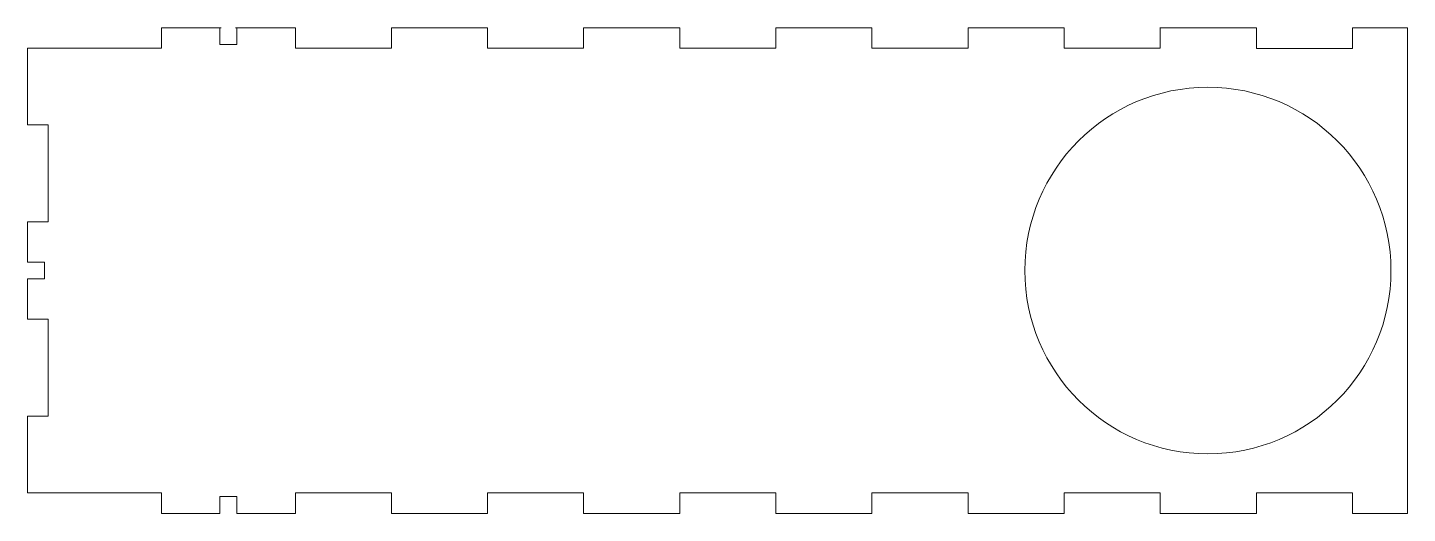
# Model space of a CAD drawing. Header units: inches. Extents: x 718 to 1020, y -1334 to -1228.
import ezdxf

# ---------------------------------------------------------------- set-up
doc = ezdxf.new("R2010")
doc.units = ezdxf.units.IN
doc.header["$MEASUREMENT"] = 0
doc.layers.add('Laser Cut', color=7, linetype='Continuous')

# ---------------------------------------------------------------- blocks, each defined once
blk = doc.blocks.new('block 2')
at = {"layer": 'Laser Cut', "lineweight": 0}
for points in [[(760.35, -1228), (747.28, -1228), (747.28, -1232.5), (722.53, -1232.5)], [(923.53, -1228), (923.53, -1232.5), (902.53, -1232.5), (902.53, -1228), (881.53, -1228), (881.53, -1232.5), (860.53, -1232.5), (860.53, -1228), (839.53, -1228), (839.53, -1232.5), (818.53, -1232.5), (818.53, -1228), (797.53, -1228), (797.53, -1232.5), (776.53, -1232.5), (776.53, -1228), (763.45, -1228)], [(1019.53, -1228.01), (1019.53, -1228.01)]]:
    blk.add_lwpolyline(points, dxfattribs=at)

msp = doc.modelspace()

# ---------------------------------------------------------------- linework, layer by layer
at = {"layer": 'Laser Cut', "lineweight": 0}
for points in [[(760.05, -1228), (760.05, -1231.7), (763.75, -1231.7), (763.75, -1228)], [(923.53, -1228), (923.53, -1228)], [(923.53, -1228), (923.53, -1228)], [(944.53, -1228), (923.53, -1228)], [(944.53, -1232.5), (944.53, -1228)], [(965.53, -1232.5), (965.53, -1227.99)], [(986.53, -1228.01), (965.53, -1228.01)], [(986.53, -1232.51), (986.53, -1228.01)], [(1007.53, -1232.51), (1007.53, -1228)], [(1007.53, -1228), (1019.53, -1228.01)], [(1019.53, -1228.01), (1019.53, -1334)], [(923.53, -1329.5), (902.53, -1329.5), (902.53, -1334), (881.53, -1334), (881.53, -1329.5), (860.53, -1329.5), (860.53, -1334), (839.53, -1334), (839.53, -1329.5), (818.53, -1329.5), (818.53, -1334), (797.53, -1334), (797.53, -1329.5), (776.53, -1329.5), (776.53, -1334), (763.75, -1334), (763.75, -1330.3), (760.05, -1330.3), (760.05, -1334), (747.28, -1334), (747.28, -1329.5), (718.03, -1329.5), (718.03, -1312.8), (722.53, -1312.8), (722.53, -1291.6), (718.03, -1291.6), (718.03, -1282.85), (721.73, -1282.85), (721.73, -1279.15), (718.03, -1279.15), (718.03, -1270.4), (722.53, -1270.4), (722.53, -1249.2), (718.03, -1249.2), (718.03, -1232.5)], [(718.03, -1232.5), (722.53, -1232.5)], [(923.53, -1232.5), (923.53, -1232.5)], [(965.53, -1232.5), (944.53, -1232.5)], [(1007.53, -1232.51), (986.53, -1232.51)], [(923.53, -1329.5), (923.53, -1329.5)], [(923.53, -1334), (923.53, -1329.5)], [(944.53, -1329.5), (944.53, -1334)], [(965.53, -1329.5), (944.53, -1329.5)], [(965.53, -1334), (965.53, -1329.5)], [(986.53, -1329.5), (986.53, -1334)], [(1007.53, -1329.5), (986.53, -1329.5)], [(1007.53, -1329.5), (1007.53, -1334)], [(944.53, -1334), (923.53, -1334)], [(986.53, -1334), (965.53, -1334)], [(1007.53, -1334), (1019.53, -1334)]]:
    msp.add_lwpolyline(points, dxfattribs=at)
msp.add_open_spline([(975.93, -1241), (998.02, -1241), (1015.93, -1258.91), (1015.93, -1281), (1015.93, -1303.09), (998.02, -1321), (975.93, -1321), (953.84, -1321), (935.93, -1303.09), (935.93, -1281), (935.93, -1258.91), (953.84, -1241), (975.93, -1241)], degree=3, knots=[0, 0, 0, 0, 1, 1, 1, 2, 2, 2, 3, 3, 3, 4, 4, 4, 4], dxfattribs=at)

# ---------------------------------------------------------------- block references
at = {"layer": 'Laser Cut'}
msp.add_blockref('block 2', (0, 0), dxfattribs=at)

doc.saveas('drawing.dxf')
